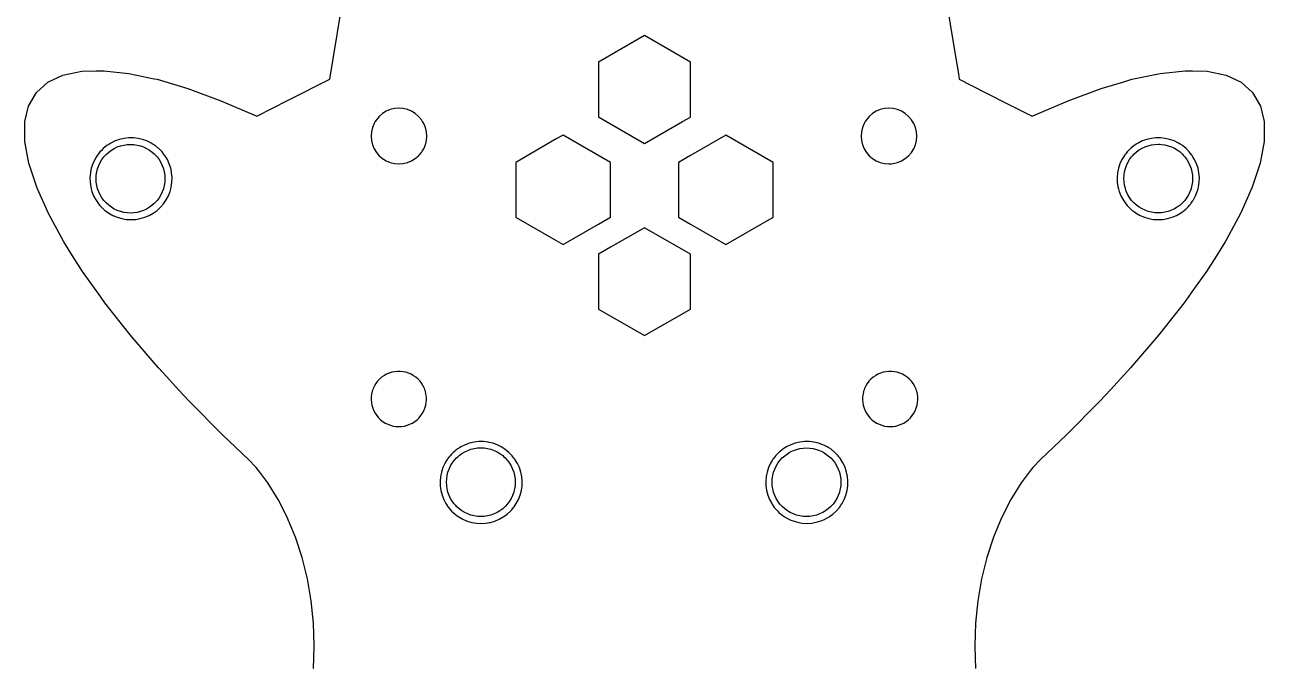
# Model space of a CAD drawing. Extents: x 0.04 to 3.02, y 0.04 to 6.31.
# Drawn here: x 0.039 to 3.022, y 3.174 to 4.715 of the extents above; entities that cross this region are included whole.
import ezdxf

# ---------------------------------------------------------------- set-up
doc = ezdxf.new("R2010")
doc.units = 0
doc.layers.get('0').update_dxf_attribs({"linetype": 'CONTINUOUS'})

msp = doc.modelspace()

# ---------------------------------------------------------------- linework, layer by layer
at = {"color": 1, "const_width": 0.000149}
for points in [[(0.733942, 3.1659), (0.73481, 3.19194), (0.735732, 3.22032), (0.733942, 3.27479), (0.728407, 3.32867), (0.719293, 3.38157), (0.706651, 3.43289), (0.690647, 3.48215), (0.6773, 3.51449), (0.673286, 3.52414), (0.671332, 3.52892), (0.648981, 3.57269), (0.623807, 3.61307), (0.604656, 3.63818), (0.595975, 3.64968), (0.577908, 3.66917), (0.514974, 3.72863), (0.435113, 3.80919), (0.409451, 3.83697), (0.381185, 3.86757), (0.36084, 3.88954), (0.350803, 3.90132), (0.292914, 3.96886), (0.231879, 4.04639), (0.215821, 4.0689), (0.210938, 4.07579), (0.17844, 4.12142), (0.154297, 4.1595), (0.13303, 4.19314), (0.096137, 4.26096), (0.069607, 4.32075), (0.068088, 4.32417), (0.049208, 4.38217), (0.039551, 4.4344), (0.039388, 4.48042), (0.039768, 4.48204), (0.048557, 4.51969), (0.067112, 4.55192), (0.094727, 4.57667), (0.131239, 4.59386), (0.176215, 4.60319), (0.176215, 4.60319), (0.210938, 4.60417), (0.229329, 4.60465), (0.290039, 4.59819), (0.350803, 4.58539), (0.357693, 4.58393), (0.376303, 4.5784), (0.431694, 4.56196), (0.511285, 4.53244), (0.595811, 4.49576), (0.597657, 4.49485), (0.673286, 4.53347), (0.773004, 4.58436), (0.809679, 4.80453)], [(2.25142, 4.80453), (2.27826, 4.64328), (2.28592, 4.59733), (2.28808, 4.58436), (2.3489, 4.55333), (2.41026, 4.52197), (2.46343, 4.49485), (2.46528, 4.49576), (2.54975, 4.53244), (2.62935, 4.56196), (2.68397, 4.57818), (2.70335, 4.58393), (2.771, 4.59819), (2.83171, 4.60465), (2.84933, 4.60417), (2.88482, 4.60319), (2.92979, 4.59386), (2.96631, 4.57667), (2.99393, 4.55192), (3.01243, 4.51969), (3.02126, 4.48204), (3.02165, 4.48042), (3.02143, 4.4344), (3.01183, 4.38217), (2.99289, 4.32417), (2.96556, 4.26243), (2.9649, 4.26096), (2.93093, 4.19857), (2.928, 4.19314), (2.90668, 4.1595), (2.8826, 4.12142), (2.85167, 4.07801), (2.82915, 4.04639), (2.76812, 3.96886), (2.70014, 3.88954), (2.68636, 3.87457), (2.68397, 3.87201), (2.65158, 3.83697), (2.62592, 3.80919), (2.54601, 3.72863), (2.48313, 3.66917), (2.46506, 3.64968), (2.45649, 3.6384), (2.43728, 3.61307), (2.41211, 3.57269), (2.38971, 3.52892), (2.37044, 3.48215), (2.35439, 3.43289), (2.34179, 3.38157), (2.33263, 3.32867), (2.32715, 3.27479), (2.32531, 3.22032), (2.32628, 3.19194), (2.32715, 3.1659)]]:
    msp.add_lwpolyline(points, dxfattribs=at)
at = {"color": 254}
for points in [[(0.733942, 3.1659), (0.73481, 3.19194), (0.735732, 3.22032), (0.733942, 3.27479), (0.728407, 3.32867), (0.719293, 3.38157), (0.706651, 3.43289), (0.690647, 3.48215), (0.6773, 3.51449), (0.673286, 3.52414), (0.671332, 3.52892), (0.648981, 3.57269), (0.623807, 3.61307), (0.604656, 3.63818), (0.595975, 3.64968), (0.577908, 3.66917), (0.514974, 3.72863), (0.435113, 3.80919), (0.409451, 3.83697), (0.381185, 3.86757), (0.36084, 3.88954), (0.350803, 3.90132), (0.292914, 3.96886), (0.231879, 4.04639), (0.215821, 4.0689), (0.210938, 4.07579), (0.17844, 4.12142), (0.154297, 4.1595), (0.13303, 4.19314), (0.096137, 4.26096), (0.069607, 4.32075), (0.068088, 4.32417), (0.049208, 4.38217), (0.039551, 4.4344), (0.039388, 4.48042), (0.039768, 4.48204), (0.048557, 4.51969), (0.067112, 4.55192), (0.094727, 4.57667), (0.131239, 4.59386), (0.176215, 4.60319), (0.176215, 4.60319), (0.210938, 4.60417), (0.229329, 4.60465), (0.290039, 4.59819), (0.350803, 4.58539), (0.357693, 4.58393), (0.376303, 4.5784), (0.431694, 4.56196), (0.511285, 4.53244), (0.595811, 4.49576), (0.597657, 4.49485), (0.673286, 4.53347), (0.773004, 4.58436), (0.809679, 4.80453)], [(2.25142, 4.80453), (2.27826, 4.64328), (2.28592, 4.59733), (2.28808, 4.58436), (2.3489, 4.55333), (2.41026, 4.52197), (2.46343, 4.49485), (2.46528, 4.49576), (2.54975, 4.53244), (2.62935, 4.56196), (2.68397, 4.57818), (2.70335, 4.58393), (2.771, 4.59819), (2.83171, 4.60465), (2.84933, 4.60417), (2.88482, 4.60319), (2.92979, 4.59386), (2.96631, 4.57667), (2.99393, 4.55192), (3.01243, 4.51969), (3.02126, 4.48204), (3.02165, 4.48042), (3.02143, 4.4344), (3.01183, 4.38217), (2.99289, 4.32417), (2.96556, 4.26243), (2.9649, 4.26096), (2.93093, 4.19857), (2.928, 4.19314), (2.90668, 4.1595), (2.8826, 4.12142), (2.85167, 4.07801), (2.82915, 4.04639), (2.76812, 3.96886), (2.70014, 3.88954), (2.68636, 3.87457), (2.68397, 3.87201), (2.65158, 3.83697), (2.62592, 3.80919), (2.54601, 3.72863), (2.48313, 3.66917), (2.46506, 3.64968), (2.45649, 3.6384), (2.43728, 3.61307), (2.41211, 3.57269), (2.38971, 3.52892), (2.37044, 3.48215), (2.35439, 3.43289), (2.34179, 3.38157), (2.33263, 3.32867), (2.32715, 3.27479), (2.32531, 3.22032), (2.32628, 3.19194), (2.32715, 3.1659)]]:
    msp.add_lwpolyline(points, dxfattribs=at)
at = {"color": 1, "const_width": 0.000149}
for points in [[(1.64144, 4.625), (1.64085, 4.62528), (1.53049, 4.68901), (1.41954, 4.625), (1.41954, 4.49328), (1.43907, 4.48204), (1.53049, 4.42925), (1.61225, 4.47646), (1.6219, 4.48204), (1.64085, 4.49294), (1.64144, 4.49328), (1.64144, 4.625)], [(0.999295, 4.47771), (0.996636, 4.48204), (0.995822, 4.4834), (0.993815, 4.48665), (0.986979, 4.49468), (0.97895, 4.50151), (0.969997, 4.507), (0.96034, 4.51107), (0.950088, 4.51351), (0.939561, 4.51432), (0.92909, 4.51351), (0.918838, 4.51107), (0.909179, 4.507), (0.900174, 4.50151), (0.892199, 4.49468), (0.885363, 4.48665), (0.882542, 4.48204), (0.879883, 4.47771), (0.875814, 4.46799), (0.873372, 4.45779), (0.872558, 4.44726), (0.873372, 4.43679), (0.875814, 4.42654), (0.879883, 4.41689), (0.885363, 4.40788), (0.892199, 4.3999), (0.900174, 4.39307), (0.909179, 4.38758), (0.918838, 4.38351), (0.92909, 4.38108), (0.939561, 4.38026), (0.950088, 4.38108), (0.96034, 4.38351), (0.969997, 4.38758), (0.97895, 4.39307), (0.986979, 4.3999), (0.988226, 4.40142), (0.993815, 4.40788), (0.995822, 4.41118), (0.999295, 4.41689), (1.00336, 4.42654), (1.00581, 4.43679), (1.00662, 4.44726), (1.00581, 4.45779), (1.00336, 4.46799), (0.999295, 4.47771)], [(2.09793, 4.51107), (2.08822, 4.507), (2.07926, 4.50151), (2.07124, 4.49468), (2.06446, 4.48665), (2.06158, 4.48204), (2.05892, 4.47771), (2.0549, 4.46799), (2.05246, 4.45779), (2.0516, 4.44726), (2.05246, 4.43679), (2.0549, 4.42654), (2.05892, 4.41689), (2.06446, 4.40788), (2.07124, 4.3999), (2.07926, 4.39307), (2.08822, 4.38758), (2.09793, 4.38351), (2.10818, 4.38108), (2.11865, 4.38026), (2.12463, 4.38075), (2.12912, 4.38108), (2.13938, 4.38351), (2.14908, 4.38758), (2.1581, 4.39307), (2.16607, 4.3999), (2.17285, 4.40788), (2.17839, 4.41689), (2.1824, 4.42654), (2.1849, 4.43679), (2.18565, 4.44726), (2.1849, 4.45779), (2.1824, 4.46799), (2.17839, 4.47771), (2.17572, 4.48204), (2.17285, 4.48665), (2.16607, 4.49468), (2.1581, 4.50151), (2.14908, 4.507), (2.13938, 4.51107), (2.12912, 4.51351), (2.11865, 4.51432), (2.10818, 4.51351), (2.09793, 4.51107)], [(1.31836, 4.44038), (1.22059, 4.384), (1.22059, 4.25228), (1.22206, 4.25142), (1.31836, 4.19581), (1.33469, 4.18642), (1.41954, 4.2354), (1.44879, 4.25228), (1.44879, 4.384), (1.33469, 4.44982), (1.31836, 4.44038)], [(1.84044, 4.26204), (1.84044, 4.384), (1.72635, 4.44982), (1.64085, 4.4005), (1.61225, 4.384), (1.61225, 4.25228), (1.64085, 4.23574), (1.72635, 4.18642), (1.83772, 4.25071), (1.84028, 4.25217), (1.84044, 4.25228), (1.84044, 4.26204)], [(0.197049, 4.35878), (0.196072, 4.3476), (0.196397, 4.33632), (0.197971, 4.32519), (0.199164, 4.32075), (0.200846, 4.31429), (0.204969, 4.30382), (0.210232, 4.29389), (0.210938, 4.29286), (0.216635, 4.28456), (0.220215, 4.28043), (0.224013, 4.2761), (0.226183, 4.27408), (0.232314, 4.2685), (0.233399, 4.26774), (0.241211, 4.26204), (0.241482, 4.26188), (0.251303, 4.25629), (0.261719, 4.25196), (0.270182, 4.24946), (0.272515, 4.24881), (0.283637, 4.24685), (0.294868, 4.24625), (0.306207, 4.24685), (0.317275, 4.24881), (0.328125, 4.25196), (0.338487, 4.25629), (0.348361, 4.26188), (0.348633, 4.26204), (0.350803, 4.26361), (0.357476, 4.2685), (0.365776, 4.2761), (0.37321, 4.28456), (0.376303, 4.28911), (0.379557, 4.29389), (0.384819, 4.30382), (0.388943, 4.31429), (0.390625, 4.32075), (0.391818, 4.32519), (0.393392, 4.33632), (0.393718, 4.3476), (0.39274, 4.35878), (0.392307, 4.36106), (0.390517, 4.36979), (0.38699, 4.38049), (0.382324, 4.39074), (0.376519, 4.40039), (0.376303, 4.40061), (0.375706, 4.40142), (0.373426, 4.40435), (0.369629, 4.40929), (0.367242, 4.41168), (0.361708, 4.41732), (0.360297, 4.41851), (0.352974, 4.42449), (0.352539, 4.42475), (0.350803, 4.42589), (0.348361, 4.4274), (0.343479, 4.43056), (0.333388, 4.43549), (0.322754, 4.43929), (0.311794, 4.44185), (0.300564, 4.44314), (0.289225, 4.44314), (0.278049, 4.44185), (0.270182, 4.44), (0.267036, 4.43929), (0.256401, 4.43549), (0.246311, 4.43056), (0.241428, 4.4274), (0.236817, 4.42449), (0.228082, 4.41732), (0.223036, 4.41217), (0.220215, 4.40929), (0.216743, 4.40479), (0.214085, 4.40142), (0.213325, 4.40039), (0.210938, 4.39649), (0.207465, 4.39074), (0.2028, 4.38049), (0.199274, 4.36979), (0.197538, 4.36106), (0.197049, 4.35878)], [(0.375922, 4.35286), (0.376303, 4.34472), (0.375922, 4.33664), (0.374729, 4.32861), (0.372775, 4.32075), (0.370008, 4.3131), (0.366536, 4.30578), (0.362358, 4.29878), (0.357531, 4.29232), (0.352106, 4.28629), (0.350803, 4.2851), (0.346083, 4.28087), (0.339572, 4.27599), (0.332574, 4.27181), (0.32525, 4.26833), (0.317654, 4.26563), (0.309788, 4.26361), (0.301758, 4.26247), (0.293619, 4.26204), (0.285536, 4.26247), (0.277507, 4.26361), (0.270182, 4.26546), (0.26964, 4.26563), (0.26199, 4.26833), (0.254665, 4.27181), (0.247667, 4.27599), (0.241157, 4.28087), (0.235135, 4.28629), (0.22971, 4.29232), (0.224881, 4.29878), (0.220703, 4.30578), (0.217231, 4.3131), (0.214518, 4.32075), (0.212565, 4.32861), (0.211317, 4.33664), (0.210938, 4.34472), (0.211317, 4.35286), (0.212565, 4.36089), (0.214518, 4.36876), (0.217231, 4.37642), (0.220703, 4.38374), (0.224881, 4.39068), (0.22971, 4.39719), (0.233507, 4.40142), (0.235135, 4.40321), (0.241157, 4.40864), (0.247667, 4.41347), (0.254665, 4.41764), (0.26199, 4.42111), (0.26964, 4.42389), (0.270182, 4.42399), (0.277507, 4.42583), (0.285536, 4.42703), (0.293619, 4.4274), (0.301758, 4.42703), (0.309788, 4.42583), (0.317654, 4.42389), (0.32525, 4.42111), (0.332574, 4.41764), (0.339572, 4.41347), (0.346083, 4.40864), (0.350803, 4.40435), (0.352106, 4.40321), (0.357531, 4.39719), (0.362358, 4.39068), (0.366536, 4.38374), (0.370008, 4.37642), (0.372775, 4.36876), (0.374729, 4.36089), (0.375922, 4.35286)], [(2.67275, 4.31435), (2.67686, 4.30388), (2.68213, 4.29389), (2.68397, 4.29124), (2.68853, 4.28461), (2.68907, 4.28396), (2.69211, 4.28043), (2.69586, 4.2761), (2.70421, 4.2685), (2.70697, 4.2665), (2.71263, 4.26243), (2.71332, 4.26188), (2.72314, 4.25635), (2.73356, 4.25201), (2.74442, 4.24886), (2.75553, 4.2469), (2.76676, 4.24625), (2.76969, 4.24642), (2.77806, 4.2469), (2.78917, 4.24886), (2.80003, 4.25201), (2.81039, 4.25635), (2.82026, 4.26188), (2.82096, 4.26243), (2.82488, 4.26525), (2.82937, 4.2685), (2.83279, 4.27165), (2.83768, 4.2761), (2.83951, 4.27821), (2.84147, 4.28043), (2.84506, 4.28461), (2.84576, 4.2856), (2.84933, 4.29081), (2.85032, 4.29226), (2.85146, 4.29389), (2.85672, 4.30388), (2.86079, 4.31435), (2.86247, 4.32075), (2.86367, 4.32519), (2.86529, 4.33637), (2.86561, 4.3476), (2.86464, 4.35878), (2.86242, 4.36985), (2.85889, 4.38053), (2.85422, 4.39079), (2.85032, 4.39725), (2.84933, 4.39887), (2.84836, 4.40039), (2.8476, 4.40142), (2.84147, 4.40929), (2.83361, 4.41737), (2.82488, 4.42449), (2.81976, 4.42779), (2.81538, 4.43056), (2.80528, 4.43554), (2.79465, 4.43929), (2.78364, 4.44189), (2.77246, 4.44314), (2.76112, 4.44314), (2.74994, 4.44189), (2.73893, 4.43929), (2.72831, 4.43554), (2.71815, 4.43056), (2.71376, 4.42779), (2.70942, 4.42503), (2.70865, 4.42449), (2.70199, 4.41906), (2.69993, 4.41737), (2.69493, 4.41222), (2.69211, 4.40929), (2.68847, 4.40468), (2.68804, 4.40414), (2.68593, 4.40142), (2.68517, 4.40039), (2.68397, 4.39844), (2.67931, 4.39079), (2.67464, 4.38053), (2.67117, 4.36985), (2.66894, 4.35878), (2.66797, 4.3476), (2.66829, 4.33637), (2.66986, 4.32519), (2.67106, 4.32075), (2.67275, 4.31435)], [(2.82514, 4.40354), (2.8271, 4.40142), (2.83057, 4.39751), (2.83539, 4.39106), (2.83957, 4.38406), (2.84304, 4.37674), (2.84581, 4.36908), (2.84776, 4.36122), (2.84896, 4.35319), (2.84933, 4.34511), (2.84896, 4.33697), (2.84776, 4.329), (2.84581, 4.32113), (2.84565, 4.32075), (2.84304, 4.31347), (2.83957, 4.3061), (2.83539, 4.29921), (2.83057, 4.29264), (2.82514, 4.28662), (2.81913, 4.28119), (2.81261, 4.27636), (2.80561, 4.27219), (2.79829, 4.26872), (2.79069, 4.266), (2.78276, 4.26406), (2.77474, 4.26281), (2.76969, 4.26258), (2.76665, 4.26243), (2.75851, 4.26281), (2.75049, 4.26406), (2.74268, 4.266), (2.73503, 4.26872), (2.72771, 4.27219), (2.72071, 4.27636), (2.71419, 4.28119), (2.70817, 4.28662), (2.70275, 4.29264), (2.69792, 4.29921), (2.69374, 4.3061), (2.69026, 4.31347), (2.68907, 4.31689), (2.68767, 4.32075), (2.68756, 4.32113), (2.68554, 4.329), (2.68435, 4.33697), (2.68397, 4.34511), (2.68435, 4.35319), (2.68554, 4.36122), (2.68756, 4.36908), (2.69026, 4.37674), (2.69374, 4.38406), (2.69792, 4.39106), (2.70275, 4.39751), (2.70622, 4.40142), (2.70817, 4.40354), (2.71419, 4.40901), (2.72071, 4.41385), (2.72771, 4.41803), (2.73503, 4.4215), (2.74268, 4.42421), (2.75049, 4.42622), (2.75851, 4.42736), (2.76665, 4.42779), (2.76969, 4.42763), (2.77474, 4.42736), (2.78276, 4.42622), (2.79069, 4.42421), (2.79829, 4.4215), (2.80561, 4.41803), (2.81261, 4.41385), (2.81913, 4.40901), (2.82514, 4.40354)], [(1.64144, 4.16276), (1.64085, 4.16308), (1.53049, 4.22683), (1.44879, 4.17964), (1.41954, 4.16276), (1.41954, 4.03108), (1.53049, 3.96707), (1.64085, 4.03076), (1.64144, 4.03108), (1.64144, 4.16276)], [(0.997993, 3.84592), (0.995822, 3.8495), (0.994467, 3.85178), (0.990343, 3.85726), (0.985732, 3.86231), (0.980578, 3.86681), (0.974989, 3.87076), (0.969075, 3.87414), (0.962782, 3.87685), (0.956272, 3.87896), (0.949544, 3.88037), (0.942762, 3.88108), (0.935926, 3.88108), (0.92909, 3.88037), (0.922418, 3.87896), (0.915853, 3.87685), (0.915201, 3.87657), (0.909614, 3.87414), (0.903646, 3.87076), (0.898058, 3.86681), (0.892904, 3.86231), (0.888292, 3.85726), (0.884169, 3.85178), (0.880643, 3.84592), (0.877767, 3.83974), (0.87679, 3.83697), (0.875489, 3.83322), (0.873915, 3.82661), (0.873047, 3.81982), (0.872885, 3.81299), (0.873372, 3.80615), (0.874621, 3.79943), (0.876519, 3.79286), (0.879069, 3.78651), (0.882324, 3.78043), (0.886122, 3.77479), (0.890571, 3.76953), (0.895454, 3.76476), (0.900771, 3.76047), (0.906575, 3.75683), (0.907497, 3.75635), (0.912706, 3.75375), (0.919108, 3.75136), (0.925726, 3.74962), (0.932454, 3.74854), (0.939344, 3.74821), (0.946126, 3.74854), (0.952908, 3.74962), (0.959526, 3.75136), (0.965929, 3.75375), (0.971083, 3.75635), (0.97206, 3.75683), (0.97781, 3.76047), (0.983182, 3.76476), (0.988118, 3.76953), (0.992458, 3.77479), (0.995822, 3.77974), (0.996311, 3.78043), (0.999511, 3.78651), (1.00206, 3.79286), (1.00402, 3.79943), (1.00526, 3.80615), (1.00575, 3.81299), (1.00559, 3.81982), (1.00472, 3.82661), (1.00315, 3.83322), (1.00184, 3.83697), (1.00092, 3.83974), (0.997993, 3.84592)], [(2.18044, 3.84592), (2.17686, 3.85178), (2.17279, 3.85726), (2.16812, 3.86231), (2.16297, 3.86681), (2.15739, 3.87076), (2.15147, 3.87414), (2.14518, 3.87685), (2.13867, 3.87896), (2.13194, 3.88037), (2.12517, 3.88108), (2.11833, 3.88108), (2.11149, 3.88037), (2.10482, 3.87896), (2.09831, 3.87685), (2.09201, 3.87414), (2.08604, 3.87076), (2.08046, 3.86681), (2.07536, 3.86231), (2.07069, 3.85726), (2.06657, 3.85178), (2.0631, 3.84592), (2.06017, 3.83974), (2.05919, 3.83697), (2.05789, 3.83322), (2.05632, 3.82661), (2.05544, 3.81982), (2.05528, 3.81299), (2.05583, 3.80615), (2.05701, 3.79943), (2.05897, 3.79286), (2.06153, 3.78651), (2.06478, 3.78043), (2.06858, 3.77479), (2.07297, 3.76953), (2.07785, 3.76476), (2.08322, 3.76047), (2.08903, 3.75683), (2.08996, 3.75635), (2.09511, 3.75375), (2.10157, 3.75136), (2.10813, 3.74962), (2.1149, 3.74854), (2.12175, 3.74821), (2.12463, 3.74837), (2.12858, 3.74854), (2.13536, 3.74962), (2.14199, 3.75136), (2.14833, 3.75375), (2.15451, 3.75683), (2.16026, 3.76047), (2.16564, 3.76476), (2.17051, 3.76953), (2.17492, 3.77479), (2.17876, 3.78043), (2.18192, 3.78651), (2.18451, 3.79286), (2.18647, 3.79943), (2.18767, 3.80615), (2.18821, 3.81299), (2.18804, 3.81982), (2.18713, 3.82661), (2.18554, 3.83322), (2.18425, 3.83697), (2.18332, 3.83974), (2.18044, 3.84592)], [(1.04042, 3.59413), (1.04335, 3.58322), (1.04742, 3.57275), (1.05268, 3.56282), (1.05414, 3.56071), (1.05669, 3.55701), (1.05908, 3.5535), (1.06641, 3.54503), (1.06988, 3.54183), (1.07476, 3.53743), (1.07644, 3.53618), (1.08252, 3.53179), (1.08388, 3.53082), (1.0937, 3.52522), (1.10411, 3.52089), (1.11491, 3.51768), (1.12608, 3.51579), (1.13732, 3.51514), (1.1486, 3.51579), (1.15706, 3.51725), (1.15972, 3.51768), (1.17057, 3.52089), (1.18093, 3.52522), (1.19081, 3.53082), (1.19217, 3.53179), (1.19992, 3.53743), (1.20823, 3.54503), (1.21099, 3.54818), (1.2156, 3.5535), (1.21647, 3.55479), (1.21685, 3.55533), (1.21951, 3.55919), (1.22195, 3.56282), (1.22206, 3.56293), (1.22727, 3.57275), (1.23134, 3.58322), (1.23421, 3.59413), (1.23438, 3.59511), (1.23584, 3.60525), (1.23617, 3.61649), (1.23519, 3.62771), (1.23362, 3.63542), (1.23296, 3.63872), (1.22944, 3.64942), (1.22477, 3.65967), (1.22206, 3.66411), (1.21951, 3.66835), (1.21891, 3.66928), (1.21636, 3.67258), (1.21398, 3.67572), (1.21202, 3.67822), (1.20416, 3.68625), (1.19542, 3.69336), (1.18956, 3.69715), (1.18593, 3.69949), (1.17584, 3.70443), (1.1652, 3.70822), (1.15706, 3.71007), (1.15419, 3.71078), (1.14296, 3.71203), (1.13167, 3.71203), (1.1205, 3.71078), (1.10948, 3.70822), (1.09885, 3.70443), (1.0887, 3.69949), (1.08507, 3.69715), (1.08089, 3.69444), (1.07921, 3.69336), (1.07644, 3.69114), (1.07335, 3.68858), (1.07048, 3.68625), (1.0663, 3.68197), (1.06266, 3.67822), (1.06071, 3.67572), (1.05669, 3.67051), (1.05572, 3.66928), (1.05414, 3.66667), (1.04991, 3.65967), (1.04519, 3.64942), (1.04177, 3.63872), (1.0395, 3.62771), (1.03852, 3.61649), (1.03885, 3.60525), (1.04031, 3.59511), (1.04042, 3.59413)], [(1.82335, 3.62793), (1.82243, 3.61669), (1.82269, 3.60547), (1.82422, 3.59511), (1.82433, 3.59435), (1.82721, 3.58344), (1.83128, 3.57297), (1.83653, 3.56299), (1.83772, 3.56131), (1.84028, 3.55757), (1.84293, 3.55376), (1.85032, 3.54525), (1.85319, 3.54264), (1.85861, 3.5376), (1.86083, 3.53603), (1.86686, 3.53162), (1.86774, 3.53097), (1.87761, 3.5255), (1.88276, 3.52333), (1.88797, 3.52111), (1.89882, 3.5179), (1.90994, 3.516), (1.92122, 3.51535), (1.93246, 3.516), (1.94362, 3.5179), (1.95443, 3.52111), (1.96338, 3.5249), (1.96485, 3.5255), (1.97467, 3.53097), (1.97553, 3.53162), (1.98378, 3.5376), (1.99214, 3.54525), (1.99951, 3.55376), (2.0031, 3.55897), (2.00564, 3.56267), (2.00586, 3.56299), (2.01112, 3.57297), (2.01525, 3.58344), (2.01812, 3.59435), (2.01824, 3.59511), (2.01975, 3.60547), (2.02001, 3.61669), (2.01904, 3.62793), (2.01753, 3.63542), (2.01682, 3.63894), (2.01335, 3.64968), (2.00868, 3.65989), (2.00564, 3.66488), (2.0031, 3.66911), (2.00282, 3.66949), (2.00022, 3.6729), (1.99799, 3.67572), (1.99593, 3.67839), (1.98807, 3.68647), (1.97933, 3.69358), (1.97407, 3.697), (1.96983, 3.69971), (1.96338, 3.70285), (1.95969, 3.70464), (1.94906, 3.70844), (1.9381, 3.71099), (1.92686, 3.71224), (1.91553, 3.71224), (1.90435, 3.71099), (1.89333, 3.70844), (1.88276, 3.70469), (1.88271, 3.70464), (1.87261, 3.69971), (1.86837, 3.697), (1.86367, 3.69396), (1.86313, 3.69358), (1.85672, 3.68837), (1.85439, 3.68647), (1.84978, 3.68175), (1.84651, 3.67839), (1.8444, 3.67572), (1.84028, 3.67036), (1.83963, 3.66949), (1.83772, 3.66639), (1.83376, 3.65989), (1.8291, 3.64968), (1.82557, 3.63894), (1.82488, 3.63542), (1.82335, 3.62793)], [(1.05452, 3.60633), (1.05414, 3.61447), (1.05452, 3.62256), (1.05572, 3.63058), (1.05669, 3.63456), (1.05767, 3.63846), (1.06038, 3.64611), (1.06391, 3.65343), (1.06803, 3.66043), (1.07286, 3.66689), (1.07834, 3.6729), (1.08143, 3.67572), (1.08431, 3.67839), (1.09087, 3.68321), (1.09782, 3.68739), (1.10514, 3.69086), (1.11279, 3.69358), (1.12066, 3.69558), (1.12869, 3.69672), (1.13683, 3.69715), (1.14486, 3.69672), (1.15289, 3.69558), (1.16081, 3.69358), (1.1684, 3.69086), (1.17573, 3.68739), (1.18273, 3.68321), (1.18924, 3.67839), (1.19217, 3.67572), (1.19526, 3.6729), (1.20068, 3.66689), (1.20557, 3.66043), (1.20974, 3.65343), (1.21322, 3.64611), (1.21593, 3.63846), (1.21788, 3.63058), (1.21908, 3.62256), (1.21951, 3.61447), (1.21908, 3.60633), (1.21788, 3.59831), (1.21707, 3.59511), (1.21593, 3.5905), (1.21322, 3.58279), (1.20974, 3.57547), (1.20557, 3.56853), (1.20068, 3.56201), (1.19526, 3.55599), (1.18924, 3.55057), (1.18273, 3.54574), (1.17573, 3.54156), (1.1684, 3.53808), (1.16081, 3.53537), (1.15706, 3.53444), (1.15289, 3.53336), (1.14486, 3.53217), (1.13683, 3.53179), (1.12869, 3.53217), (1.12066, 3.53336), (1.11279, 3.53537), (1.10514, 3.53808), (1.09782, 3.54156), (1.09087, 3.54574), (1.08431, 3.55057), (1.07834, 3.55599), (1.07644, 3.55811), (1.07286, 3.56201), (1.06803, 3.56853), (1.06391, 3.57547), (1.06038, 3.58279), (1.05767, 3.5905), (1.05669, 3.5944), (1.05653, 3.59511), (1.05572, 3.59831), (1.05452, 3.60633)], [(1.83811, 3.60618), (1.83772, 3.61431), (1.83811, 3.6224), (1.83931, 3.63043), (1.84028, 3.63433), (1.84125, 3.63829), (1.84403, 3.64594), (1.8475, 3.65326), (1.85167, 3.66021), (1.85644, 3.66678), (1.86193, 3.67279), (1.86518, 3.67572), (1.86789, 3.67822), (1.87446, 3.68306), (1.8814, 3.68722), (1.88872, 3.69069), (1.89638, 3.69342), (1.90424, 3.69536), (1.91228, 3.69656), (1.92042, 3.697), (1.9285, 3.69656), (1.93647, 3.69536), (1.94439, 3.69342), (1.95199, 3.69069), (1.95936, 3.68722), (1.96631, 3.68306), (1.97282, 3.67822), (1.97558, 3.67572), (1.97885, 3.67279), (1.98426, 3.66678), (1.98915, 3.66021), (1.99333, 3.65326), (1.99675, 3.64594), (1.99951, 3.63829), (2.00146, 3.63043), (2.00265, 3.6224), (2.0031, 3.61431), (2.00265, 3.60618), (2.00146, 3.59814), (2.00071, 3.59511), (1.99951, 3.59028), (1.99675, 3.58268), (1.99333, 3.57536), (1.98915, 3.56836), (1.98426, 3.56185), (1.97885, 3.55583), (1.97282, 3.55035), (1.96631, 3.54551), (1.96338, 3.54378), (1.95936, 3.54139), (1.95199, 3.53788), (1.94439, 3.53515), (1.93647, 3.53321), (1.9285, 3.53201), (1.92042, 3.53162), (1.91228, 3.53201), (1.90424, 3.53321), (1.89638, 3.53515), (1.88872, 3.53788), (1.88276, 3.54075), (1.8814, 3.54139), (1.87446, 3.54551), (1.86789, 3.55035), (1.86193, 3.55583), (1.85644, 3.56185), (1.85167, 3.56836), (1.8475, 3.57536), (1.84403, 3.58268), (1.84125, 3.59028), (1.84028, 3.59424), (1.83931, 3.59814), (1.83811, 3.60618)]]:
    msp.add_lwpolyline(points, close=True, dxfattribs=at)
at = {"color": 254}
for points in [[(1.64144, 4.625), (1.64085, 4.62528), (1.53049, 4.68901), (1.41954, 4.625), (1.41954, 4.49328), (1.43907, 4.48204), (1.53049, 4.42925), (1.61225, 4.47646), (1.6219, 4.48204), (1.64085, 4.49294), (1.64144, 4.49328), (1.64144, 4.625)], [(0.999295, 4.47771), (0.996636, 4.48204), (0.995822, 4.4834), (0.993815, 4.48665), (0.986979, 4.49468), (0.97895, 4.50151), (0.969997, 4.507), (0.96034, 4.51107), (0.950088, 4.51351), (0.939561, 4.51432), (0.92909, 4.51351), (0.918838, 4.51107), (0.909179, 4.507), (0.900174, 4.50151), (0.892199, 4.49468), (0.885363, 4.48665), (0.882542, 4.48204), (0.879883, 4.47771), (0.875814, 4.46799), (0.873372, 4.45779), (0.872558, 4.44726), (0.873372, 4.43679), (0.875814, 4.42654), (0.879883, 4.41689), (0.885363, 4.40788), (0.892199, 4.3999), (0.900174, 4.39307), (0.909179, 4.38758), (0.918838, 4.38351), (0.92909, 4.38108), (0.939561, 4.38026), (0.950088, 4.38108), (0.96034, 4.38351), (0.969997, 4.38758), (0.97895, 4.39307), (0.986979, 4.3999), (0.988226, 4.40142), (0.993815, 4.40788), (0.995822, 4.41118), (0.999295, 4.41689), (1.00336, 4.42654), (1.00581, 4.43679), (1.00662, 4.44726), (1.00581, 4.45779), (1.00336, 4.46799), (0.999295, 4.47771)], [(2.09793, 4.51107), (2.08822, 4.507), (2.07926, 4.50151), (2.07124, 4.49468), (2.06446, 4.48665), (2.06158, 4.48204), (2.05892, 4.47771), (2.0549, 4.46799), (2.05246, 4.45779), (2.0516, 4.44726), (2.05246, 4.43679), (2.0549, 4.42654), (2.05892, 4.41689), (2.06446, 4.40788), (2.07124, 4.3999), (2.07926, 4.39307), (2.08822, 4.38758), (2.09793, 4.38351), (2.10818, 4.38108), (2.11865, 4.38026), (2.12463, 4.38075), (2.12912, 4.38108), (2.13938, 4.38351), (2.14908, 4.38758), (2.1581, 4.39307), (2.16607, 4.3999), (2.17285, 4.40788), (2.17839, 4.41689), (2.1824, 4.42654), (2.1849, 4.43679), (2.18565, 4.44726), (2.1849, 4.45779), (2.1824, 4.46799), (2.17839, 4.47771), (2.17572, 4.48204), (2.17285, 4.48665), (2.16607, 4.49468), (2.1581, 4.50151), (2.14908, 4.507), (2.13938, 4.51107), (2.12912, 4.51351), (2.11865, 4.51432), (2.10818, 4.51351), (2.09793, 4.51107)], [(1.31836, 4.44038), (1.22059, 4.384), (1.22059, 4.25228), (1.22206, 4.25142), (1.31836, 4.19581), (1.33469, 4.18642), (1.41954, 4.2354), (1.44879, 4.25228), (1.44879, 4.384), (1.33469, 4.44982), (1.31836, 4.44038)], [(1.84044, 4.26204), (1.84044, 4.384), (1.72635, 4.44982), (1.64085, 4.4005), (1.61225, 4.384), (1.61225, 4.25228), (1.64085, 4.23574), (1.72635, 4.18642), (1.83772, 4.25071), (1.84028, 4.25217), (1.84044, 4.25228), (1.84044, 4.26204)], [(0.197049, 4.35878), (0.196072, 4.3476), (0.196397, 4.33632), (0.197971, 4.32519), (0.199164, 4.32075), (0.200846, 4.31429), (0.204969, 4.30382), (0.210232, 4.29389), (0.210938, 4.29286), (0.216635, 4.28456), (0.220215, 4.28043), (0.224013, 4.2761), (0.226183, 4.27408), (0.232314, 4.2685), (0.233399, 4.26774), (0.241211, 4.26204), (0.241482, 4.26188), (0.251303, 4.25629), (0.261719, 4.25196), (0.270182, 4.24946), (0.272515, 4.24881), (0.283637, 4.24685), (0.294868, 4.24625), (0.306207, 4.24685), (0.317275, 4.24881), (0.328125, 4.25196), (0.338487, 4.25629), (0.348361, 4.26188), (0.348633, 4.26204), (0.350803, 4.26361), (0.357476, 4.2685), (0.365776, 4.2761), (0.37321, 4.28456), (0.376303, 4.28911), (0.379557, 4.29389), (0.384819, 4.30382), (0.388943, 4.31429), (0.390625, 4.32075), (0.391818, 4.32519), (0.393392, 4.33632), (0.393718, 4.3476), (0.39274, 4.35878), (0.392307, 4.36106), (0.390517, 4.36979), (0.38699, 4.38049), (0.382324, 4.39074), (0.376519, 4.40039), (0.376303, 4.40061), (0.375706, 4.40142), (0.373426, 4.40435), (0.369629, 4.40929), (0.367242, 4.41168), (0.361708, 4.41732), (0.360297, 4.41851), (0.352974, 4.42449), (0.352539, 4.42475), (0.350803, 4.42589), (0.348361, 4.4274), (0.343479, 4.43056), (0.333388, 4.43549), (0.322754, 4.43929), (0.311794, 4.44185), (0.300564, 4.44314), (0.289225, 4.44314), (0.278049, 4.44185), (0.270182, 4.44), (0.267036, 4.43929), (0.256401, 4.43549), (0.246311, 4.43056), (0.241428, 4.4274), (0.236817, 4.42449), (0.228082, 4.41732), (0.223036, 4.41217), (0.220215, 4.40929), (0.216743, 4.40479), (0.214085, 4.40142), (0.213325, 4.40039), (0.210938, 4.39649), (0.207465, 4.39074), (0.2028, 4.38049), (0.199274, 4.36979), (0.197538, 4.36106), (0.197049, 4.35878)], [(0.375922, 4.35286), (0.376303, 4.34472), (0.375922, 4.33664), (0.374729, 4.32861), (0.372775, 4.32075), (0.370008, 4.3131), (0.366536, 4.30578), (0.362358, 4.29878), (0.357531, 4.29232), (0.352106, 4.28629), (0.350803, 4.2851), (0.346083, 4.28087), (0.339572, 4.27599), (0.332574, 4.27181), (0.32525, 4.26833), (0.317654, 4.26563), (0.309788, 4.26361), (0.301758, 4.26247), (0.293619, 4.26204), (0.285536, 4.26247), (0.277507, 4.26361), (0.270182, 4.26546), (0.26964, 4.26563), (0.26199, 4.26833), (0.254665, 4.27181), (0.247667, 4.27599), (0.241157, 4.28087), (0.235135, 4.28629), (0.22971, 4.29232), (0.224881, 4.29878), (0.220703, 4.30578), (0.217231, 4.3131), (0.214518, 4.32075), (0.212565, 4.32861), (0.211317, 4.33664), (0.210938, 4.34472), (0.211317, 4.35286), (0.212565, 4.36089), (0.214518, 4.36876), (0.217231, 4.37642), (0.220703, 4.38374), (0.224881, 4.39068), (0.22971, 4.39719), (0.233507, 4.40142), (0.235135, 4.40321), (0.241157, 4.40864), (0.247667, 4.41347), (0.254665, 4.41764), (0.26199, 4.42111), (0.26964, 4.42389), (0.270182, 4.42399), (0.277507, 4.42583), (0.285536, 4.42703), (0.293619, 4.4274), (0.301758, 4.42703), (0.309788, 4.42583), (0.317654, 4.42389), (0.32525, 4.42111), (0.332574, 4.41764), (0.339572, 4.41347), (0.346083, 4.40864), (0.350803, 4.40435), (0.352106, 4.40321), (0.357531, 4.39719), (0.362358, 4.39068), (0.366536, 4.38374), (0.370008, 4.37642), (0.372775, 4.36876), (0.374729, 4.36089), (0.375922, 4.35286)], [(2.67275, 4.31435), (2.67686, 4.30388), (2.68213, 4.29389), (2.68397, 4.29124), (2.68853, 4.28461), (2.68907, 4.28396), (2.69211, 4.28043), (2.69586, 4.2761), (2.70421, 4.2685), (2.70697, 4.2665), (2.71263, 4.26243), (2.71332, 4.26188), (2.72314, 4.25635), (2.73356, 4.25201), (2.74442, 4.24886), (2.75553, 4.2469), (2.76676, 4.24625), (2.76969, 4.24642), (2.77806, 4.2469), (2.78917, 4.24886), (2.80003, 4.25201), (2.81039, 4.25635), (2.82026, 4.26188), (2.82096, 4.26243), (2.82488, 4.26525), (2.82937, 4.2685), (2.83279, 4.27165), (2.83768, 4.2761), (2.83951, 4.27821), (2.84147, 4.28043), (2.84506, 4.28461), (2.84576, 4.2856), (2.84933, 4.29081), (2.85032, 4.29226), (2.85146, 4.29389), (2.85672, 4.30388), (2.86079, 4.31435), (2.86247, 4.32075), (2.86367, 4.32519), (2.86529, 4.33637), (2.86561, 4.3476), (2.86464, 4.35878), (2.86242, 4.36985), (2.85889, 4.38053), (2.85422, 4.39079), (2.85032, 4.39725), (2.84933, 4.39887), (2.84836, 4.40039), (2.8476, 4.40142), (2.84147, 4.40929), (2.83361, 4.41737), (2.82488, 4.42449), (2.81976, 4.42779), (2.81538, 4.43056), (2.80528, 4.43554), (2.79465, 4.43929), (2.78364, 4.44189), (2.77246, 4.44314), (2.76112, 4.44314), (2.74994, 4.44189), (2.73893, 4.43929), (2.72831, 4.43554), (2.71815, 4.43056), (2.71376, 4.42779), (2.70942, 4.42503), (2.70865, 4.42449), (2.70199, 4.41906), (2.69993, 4.41737), (2.69493, 4.41222), (2.69211, 4.40929), (2.68847, 4.40468), (2.68804, 4.40414), (2.68593, 4.40142), (2.68517, 4.40039), (2.68397, 4.39844), (2.67931, 4.39079), (2.67464, 4.38053), (2.67117, 4.36985), (2.66894, 4.35878), (2.66797, 4.3476), (2.66829, 4.33637), (2.66986, 4.32519), (2.67106, 4.32075), (2.67275, 4.31435)], [(2.82514, 4.40354), (2.8271, 4.40142), (2.83057, 4.39751), (2.83539, 4.39106), (2.83957, 4.38406), (2.84304, 4.37674), (2.84581, 4.36908), (2.84776, 4.36122), (2.84896, 4.35319), (2.84933, 4.34511), (2.84896, 4.33697), (2.84776, 4.329), (2.84581, 4.32113), (2.84565, 4.32075), (2.84304, 4.31347), (2.83957, 4.3061), (2.83539, 4.29921), (2.83057, 4.29264), (2.82514, 4.28662), (2.81913, 4.28119), (2.81261, 4.27636), (2.80561, 4.27219), (2.79829, 4.26872), (2.79069, 4.266), (2.78276, 4.26406), (2.77474, 4.26281), (2.76969, 4.26258), (2.76665, 4.26243), (2.75851, 4.26281), (2.75049, 4.26406), (2.74268, 4.266), (2.73503, 4.26872), (2.72771, 4.27219), (2.72071, 4.27636), (2.71419, 4.28119), (2.70817, 4.28662), (2.70275, 4.29264), (2.69792, 4.29921), (2.69374, 4.3061), (2.69026, 4.31347), (2.68907, 4.31689), (2.68767, 4.32075), (2.68756, 4.32113), (2.68554, 4.329), (2.68435, 4.33697), (2.68397, 4.34511), (2.68435, 4.35319), (2.68554, 4.36122), (2.68756, 4.36908), (2.69026, 4.37674), (2.69374, 4.38406), (2.69792, 4.39106), (2.70275, 4.39751), (2.70622, 4.40142), (2.70817, 4.40354), (2.71419, 4.40901), (2.72071, 4.41385), (2.72771, 4.41803), (2.73503, 4.4215), (2.74268, 4.42421), (2.75049, 4.42622), (2.75851, 4.42736), (2.76665, 4.42779), (2.76969, 4.42763), (2.77474, 4.42736), (2.78276, 4.42622), (2.79069, 4.42421), (2.79829, 4.4215), (2.80561, 4.41803), (2.81261, 4.41385), (2.81913, 4.40901), (2.82514, 4.40354)], [(1.64144, 4.16276), (1.64085, 4.16308), (1.53049, 4.22683), (1.44879, 4.17964), (1.41954, 4.16276), (1.41954, 4.03108), (1.53049, 3.96707), (1.64085, 4.03076), (1.64144, 4.03108), (1.64144, 4.16276)], [(0.997993, 3.84592), (0.995822, 3.8495), (0.994467, 3.85178), (0.990343, 3.85726), (0.985732, 3.86231), (0.980578, 3.86681), (0.974989, 3.87076), (0.969075, 3.87414), (0.962782, 3.87685), (0.956272, 3.87896), (0.949544, 3.88037), (0.942762, 3.88108), (0.935926, 3.88108), (0.92909, 3.88037), (0.922418, 3.87896), (0.915853, 3.87685), (0.915201, 3.87657), (0.909614, 3.87414), (0.903646, 3.87076), (0.898058, 3.86681), (0.892904, 3.86231), (0.888292, 3.85726), (0.884169, 3.85178), (0.880643, 3.84592), (0.877767, 3.83974), (0.87679, 3.83697), (0.875489, 3.83322), (0.873915, 3.82661), (0.873047, 3.81982), (0.872885, 3.81299), (0.873372, 3.80615), (0.874621, 3.79943), (0.876519, 3.79286), (0.879069, 3.78651), (0.882324, 3.78043), (0.886122, 3.77479), (0.890571, 3.76953), (0.895454, 3.76476), (0.900771, 3.76047), (0.906575, 3.75683), (0.907497, 3.75635), (0.912706, 3.75375), (0.919108, 3.75136), (0.925726, 3.74962), (0.932454, 3.74854), (0.939344, 3.74821), (0.946126, 3.74854), (0.952908, 3.74962), (0.959526, 3.75136), (0.965929, 3.75375), (0.971083, 3.75635), (0.97206, 3.75683), (0.97781, 3.76047), (0.983182, 3.76476), (0.988118, 3.76953), (0.992458, 3.77479), (0.995822, 3.77974), (0.996311, 3.78043), (0.999511, 3.78651), (1.00206, 3.79286), (1.00402, 3.79943), (1.00526, 3.80615), (1.00575, 3.81299), (1.00559, 3.81982), (1.00472, 3.82661), (1.00315, 3.83322), (1.00184, 3.83697), (1.00092, 3.83974), (0.997993, 3.84592)], [(2.18044, 3.84592), (2.17686, 3.85178), (2.17279, 3.85726), (2.16812, 3.86231), (2.16297, 3.86681), (2.15739, 3.87076), (2.15147, 3.87414), (2.14518, 3.87685), (2.13867, 3.87896), (2.13194, 3.88037), (2.12517, 3.88108), (2.11833, 3.88108), (2.11149, 3.88037), (2.10482, 3.87896), (2.09831, 3.87685), (2.09201, 3.87414), (2.08604, 3.87076), (2.08046, 3.86681), (2.07536, 3.86231), (2.07069, 3.85726), (2.06657, 3.85178), (2.0631, 3.84592), (2.06017, 3.83974), (2.05919, 3.83697), (2.05789, 3.83322), (2.05632, 3.82661), (2.05544, 3.81982), (2.05528, 3.81299), (2.05583, 3.80615), (2.05701, 3.79943), (2.05897, 3.79286), (2.06153, 3.78651), (2.06478, 3.78043), (2.06858, 3.77479), (2.07297, 3.76953), (2.07785, 3.76476), (2.08322, 3.76047), (2.08903, 3.75683), (2.08996, 3.75635), (2.09511, 3.75375), (2.10157, 3.75136), (2.10813, 3.74962), (2.1149, 3.74854), (2.12175, 3.74821), (2.12463, 3.74837), (2.12858, 3.74854), (2.13536, 3.74962), (2.14199, 3.75136), (2.14833, 3.75375), (2.15451, 3.75683), (2.16026, 3.76047), (2.16564, 3.76476), (2.17051, 3.76953), (2.17492, 3.77479), (2.17876, 3.78043), (2.18192, 3.78651), (2.18451, 3.79286), (2.18647, 3.79943), (2.18767, 3.80615), (2.18821, 3.81299), (2.18804, 3.81982), (2.18713, 3.82661), (2.18554, 3.83322), (2.18425, 3.83697), (2.18332, 3.83974), (2.18044, 3.84592)], [(1.04042, 3.59413), (1.04335, 3.58322), (1.04742, 3.57275), (1.05268, 3.56282), (1.05414, 3.56071), (1.05669, 3.55701), (1.05908, 3.5535), (1.06641, 3.54503), (1.06988, 3.54183), (1.07476, 3.53743), (1.07644, 3.53618), (1.08252, 3.53179), (1.08388, 3.53082), (1.0937, 3.52522), (1.10411, 3.52089), (1.11491, 3.51768), (1.12608, 3.51579), (1.13732, 3.51514), (1.1486, 3.51579), (1.15706, 3.51725), (1.15972, 3.51768), (1.17057, 3.52089), (1.18093, 3.52522), (1.19081, 3.53082), (1.19217, 3.53179), (1.19992, 3.53743), (1.20823, 3.54503), (1.21099, 3.54818), (1.2156, 3.5535), (1.21647, 3.55479), (1.21685, 3.55533), (1.21951, 3.55919), (1.22195, 3.56282), (1.22206, 3.56293), (1.22727, 3.57275), (1.23134, 3.58322), (1.23421, 3.59413), (1.23438, 3.59511), (1.23584, 3.60525), (1.23617, 3.61649), (1.23519, 3.62771), (1.23362, 3.63542), (1.23296, 3.63872), (1.22944, 3.64942), (1.22477, 3.65967), (1.22206, 3.66411), (1.21951, 3.66835), (1.21891, 3.66928), (1.21636, 3.67258), (1.21398, 3.67572), (1.21202, 3.67822), (1.20416, 3.68625), (1.19542, 3.69336), (1.18956, 3.69715), (1.18593, 3.69949), (1.17584, 3.70443), (1.1652, 3.70822), (1.15706, 3.71007), (1.15419, 3.71078), (1.14296, 3.71203), (1.13167, 3.71203), (1.1205, 3.71078), (1.10948, 3.70822), (1.09885, 3.70443), (1.0887, 3.69949), (1.08507, 3.69715), (1.08089, 3.69444), (1.07921, 3.69336), (1.07644, 3.69114), (1.07335, 3.68858), (1.07048, 3.68625), (1.0663, 3.68197), (1.06266, 3.67822), (1.06071, 3.67572), (1.05669, 3.67051), (1.05572, 3.66928), (1.05414, 3.66667), (1.04991, 3.65967), (1.04519, 3.64942), (1.04177, 3.63872), (1.0395, 3.62771), (1.03852, 3.61649), (1.03885, 3.60525), (1.04031, 3.59511), (1.04042, 3.59413)], [(1.82335, 3.62793), (1.82243, 3.61669), (1.82269, 3.60547), (1.82422, 3.59511), (1.82433, 3.59435), (1.82721, 3.58344), (1.83128, 3.57297), (1.83653, 3.56299), (1.83772, 3.56131), (1.84028, 3.55757), (1.84293, 3.55376), (1.85032, 3.54525), (1.85319, 3.54264), (1.85861, 3.5376), (1.86083, 3.53603), (1.86686, 3.53162), (1.86774, 3.53097), (1.87761, 3.5255), (1.88276, 3.52333), (1.88797, 3.52111), (1.89882, 3.5179), (1.90994, 3.516), (1.92122, 3.51535), (1.93246, 3.516), (1.94362, 3.5179), (1.95443, 3.52111), (1.96338, 3.5249), (1.96485, 3.5255), (1.97467, 3.53097), (1.97553, 3.53162), (1.98378, 3.5376), (1.99214, 3.54525), (1.99951, 3.55376), (2.0031, 3.55897), (2.00564, 3.56267), (2.00586, 3.56299), (2.01112, 3.57297), (2.01525, 3.58344), (2.01812, 3.59435), (2.01824, 3.59511), (2.01975, 3.60547), (2.02001, 3.61669), (2.01904, 3.62793), (2.01753, 3.63542), (2.01682, 3.63894), (2.01335, 3.64968), (2.00868, 3.65989), (2.00564, 3.66488), (2.0031, 3.66911), (2.00282, 3.66949), (2.00022, 3.6729), (1.99799, 3.67572), (1.99593, 3.67839), (1.98807, 3.68647), (1.97933, 3.69358), (1.97407, 3.697), (1.96983, 3.69971), (1.96338, 3.70285), (1.95969, 3.70464), (1.94906, 3.70844), (1.9381, 3.71099), (1.92686, 3.71224), (1.91553, 3.71224), (1.90435, 3.71099), (1.89333, 3.70844), (1.88276, 3.70469), (1.88271, 3.70464), (1.87261, 3.69971), (1.86837, 3.697), (1.86367, 3.69396), (1.86313, 3.69358), (1.85672, 3.68837), (1.85439, 3.68647), (1.84978, 3.68175), (1.84651, 3.67839), (1.8444, 3.67572), (1.84028, 3.67036), (1.83963, 3.66949), (1.83772, 3.66639), (1.83376, 3.65989), (1.8291, 3.64968), (1.82557, 3.63894), (1.82488, 3.63542), (1.82335, 3.62793)], [(1.05452, 3.60633), (1.05414, 3.61447), (1.05452, 3.62256), (1.05572, 3.63058), (1.05669, 3.63456), (1.05767, 3.63846), (1.06038, 3.64611), (1.06391, 3.65343), (1.06803, 3.66043), (1.07286, 3.66689), (1.07834, 3.6729), (1.08143, 3.67572), (1.08431, 3.67839), (1.09087, 3.68321), (1.09782, 3.68739), (1.10514, 3.69086), (1.11279, 3.69358), (1.12066, 3.69558), (1.12869, 3.69672), (1.13683, 3.69715), (1.14486, 3.69672), (1.15289, 3.69558), (1.16081, 3.69358), (1.1684, 3.69086), (1.17573, 3.68739), (1.18273, 3.68321), (1.18924, 3.67839), (1.19217, 3.67572), (1.19526, 3.6729), (1.20068, 3.66689), (1.20557, 3.66043), (1.20974, 3.65343), (1.21322, 3.64611), (1.21593, 3.63846), (1.21788, 3.63058), (1.21908, 3.62256), (1.21951, 3.61447), (1.21908, 3.60633), (1.21788, 3.59831), (1.21707, 3.59511), (1.21593, 3.5905), (1.21322, 3.58279), (1.20974, 3.57547), (1.20557, 3.56853), (1.20068, 3.56201), (1.19526, 3.55599), (1.18924, 3.55057), (1.18273, 3.54574), (1.17573, 3.54156), (1.1684, 3.53808), (1.16081, 3.53537), (1.15706, 3.53444), (1.15289, 3.53336), (1.14486, 3.53217), (1.13683, 3.53179), (1.12869, 3.53217), (1.12066, 3.53336), (1.11279, 3.53537), (1.10514, 3.53808), (1.09782, 3.54156), (1.09087, 3.54574), (1.08431, 3.55057), (1.07834, 3.55599), (1.07644, 3.55811), (1.07286, 3.56201), (1.06803, 3.56853), (1.06391, 3.57547), (1.06038, 3.58279), (1.05767, 3.5905), (1.05669, 3.5944), (1.05653, 3.59511), (1.05572, 3.59831), (1.05452, 3.60633)], [(1.83811, 3.60618), (1.83772, 3.61431), (1.83811, 3.6224), (1.83931, 3.63043), (1.84028, 3.63433), (1.84125, 3.63829), (1.84403, 3.64594), (1.8475, 3.65326), (1.85167, 3.66021), (1.85644, 3.66678), (1.86193, 3.67279), (1.86518, 3.67572), (1.86789, 3.67822), (1.87446, 3.68306), (1.8814, 3.68722), (1.88872, 3.69069), (1.89638, 3.69342), (1.90424, 3.69536), (1.91228, 3.69656), (1.92042, 3.697), (1.9285, 3.69656), (1.93647, 3.69536), (1.94439, 3.69342), (1.95199, 3.69069), (1.95936, 3.68722), (1.96631, 3.68306), (1.97282, 3.67822), (1.97558, 3.67572), (1.97885, 3.67279), (1.98426, 3.66678), (1.98915, 3.66021), (1.99333, 3.65326), (1.99675, 3.64594), (1.99951, 3.63829), (2.00146, 3.63043), (2.00265, 3.6224), (2.0031, 3.61431), (2.00265, 3.60618), (2.00146, 3.59814), (2.00071, 3.59511), (1.99951, 3.59028), (1.99675, 3.58268), (1.99333, 3.57536), (1.98915, 3.56836), (1.98426, 3.56185), (1.97885, 3.55583), (1.97282, 3.55035), (1.96631, 3.54551), (1.96338, 3.54378), (1.95936, 3.54139), (1.95199, 3.53788), (1.94439, 3.53515), (1.93647, 3.53321), (1.9285, 3.53201), (1.92042, 3.53162), (1.91228, 3.53201), (1.90424, 3.53321), (1.89638, 3.53515), (1.88872, 3.53788), (1.88276, 3.54075), (1.8814, 3.54139), (1.87446, 3.54551), (1.86789, 3.55035), (1.86193, 3.55583), (1.85644, 3.56185), (1.85167, 3.56836), (1.8475, 3.57536), (1.84403, 3.58268), (1.84125, 3.59028), (1.84028, 3.59424), (1.83931, 3.59814), (1.83811, 3.60618)]]:
    msp.add_lwpolyline(points, close=True, dxfattribs=at)

doc.saveas('drawing.dxf')
